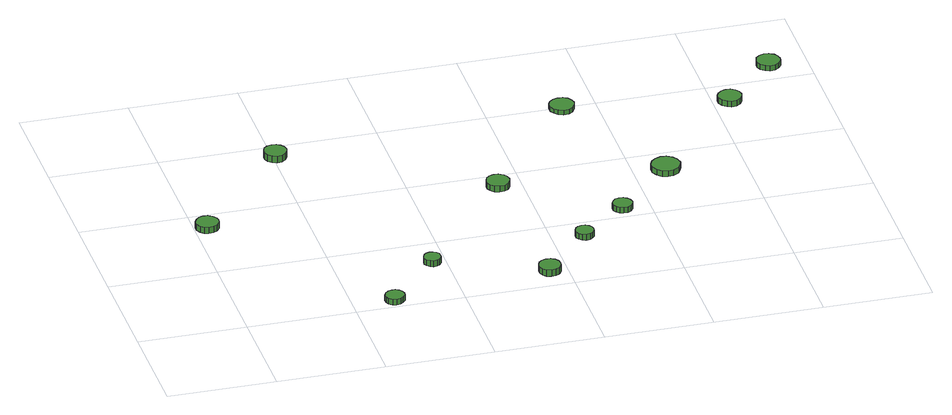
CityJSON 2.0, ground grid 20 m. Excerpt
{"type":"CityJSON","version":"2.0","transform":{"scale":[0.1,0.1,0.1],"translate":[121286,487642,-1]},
"CityObjects":{
"tree1":{"type":"SolitaryVegetationObject","attributes":{"function":"something"},"geometry":[{"type":"MultiSurface","lod":"1","boundaries":[[[0,1,2,3,4,5,6,7,8,9,10,11,12,13,14]],[[15,16,17,18,19,20,21,22,23,24,25,26,27,28,29]],[[0,29,28,1]],[[1,28,27,2]],[[2,27,26,3]],[[3,26,25,4]],[[4,25,24,5]],[[5,24,23,6]],[[6,23,22,7]],[[7,22,21,8]],[[8,21,20,9]],[[9,20,19,10]],[[10,19,18,11]],[[11,18,17,12]],[[12,17,16,13]],[[13,16,15,14]],[[14,15,29,0]]]}]},
"tree2":{"type":"SolitaryVegetationObject","attributes":{"function":"something"},"geometry":[{"type":"MultiSurface","lod":"1","boundaries":[[[30,31,32,33,34,35,36,37,38,39,40,41,42,43,44]],[[45,46,47,48,49,50,51,52,53,54,55,56,57,58,59]],[[30,59,58,31]],[[31,58,57,32]],[[32,57,56,33]],[[33,56,55,34]],[[34,55,54,35]],[[35,54,53,36]],[[36,53,52,37]],[[37,52,51,38]],[[38,51,50,39]],[[39,50,49,40]],[[40,49,48,41]],[[41,48,47,42]],[[42,47,46,43]],[[43,46,45,44]],[[44,45,59,30]]]}]},
"tree3":{"type":"SolitaryVegetationObject","attributes":{"function":"something"},"geometry":[{"type":"MultiSurface","lod":"1","boundaries":[[[60,61,62,63,64,65,66,67,68,69,70,71,72,73,74]],[[75,76,77,78,79,80,81,82,83,84,85,86,87,88,89]],[[60,89,88,61]],[[61,88,87,62]],[[62,87,86,63]],[[63,86,85,64]],[[64,85,84,65]],[[65,84,83,66]],[[66,83,82,67]],[[67,82,81,68]],[[68,81,80,69]],[[69,80,79,70]],[[70,79,78,71]],[[71,78,77,72]],[[72,77,76,73]],[[73,76,75,74]],[[74,75,89,60]]]}]},
"tree4":{"type":"SolitaryVegetationObject","attributes":{"function":"something"},"geometry":[{"type":"MultiSurface","lod":"1","boundaries":[[[90,91,92,93,94,95,96,97,98,99,100,101,102,103,104]],[[105,106,107,108,109,110,111,112,113,114,115,116,117,118,119]],[[90,119,118,91]],[[91,118,117,92]],[[92,117,116,93]],[[93,116,115,94]],[[94,115,114,95]],[[95,114,113,96]],[[96,113,112,97]],[[97,112,111,98]],[[98,111,110,99]],[[99,110,109,100]],[[100,109,108,101]],[[101,108,107,102]],[[102,107,106,103]],[[103,106,105,104]],[[104,105,119,90]]]}]},
"tree5":{"type":"SolitaryVegetationObject","attributes":{"function":"something"},"geometry":[{"type":"MultiSurface","lod":"1","boundaries":[[[120,121,122,123,124,125,126,127,128,129,130,131,132,133,134]],[[135,136,137,138,139,140,141,142,143,144,145,146,147,148,149]],[[120,149,148,121]],[[121,148,147,122]],[[122,147,146,123]],[[123,146,145,124]],[[124,145,144,125]],[[125,144,143,126]],[[126,143,142,127]],[[127,142,141,128]],[[128,141,140,129]],[[129,140,139,130]],[[130,139,138,131]],[[131,138,137,132]],[[132,137,136,133]],[[133,136,135,134]],[[134,135,149,120]]]}]},
"tree6":{"type":"SolitaryVegetationObject","attributes":{"function":"something"},"geometry":[{"type":"MultiSurface","lod":"1","boundaries":[[[150,151,152,153,154,155,156,157,158,159,160,161,162,163,164]],[[165,166,167,168,169,170,171,172,173,174,175,176,177,178,179]],[[150,179,178,151]],[[151,178,177,152]],[[152,177,176,153]],[[153,176,175,154]],[[154,175,174,155]],[[155,174,173,156]],[[156,173,172,157]],[[157,172,171,158]],[[158,171,170,159]],[[159,170,169,160]],[[160,169,168,161]],[[161,168,167,162]],[[162,167,166,163]],[[163,166,165,164]],[[164,165,179,150]]]}]},
"tree7":{"type":"SolitaryVegetationObject","attributes":{"function":"something"},"geometry":[{"type":"MultiSurface","lod":"1","boundaries":[[[180,181,182,183,184,185,186,187,188,189,190,191,192,193,194]],[[195,196,197,198,199,200,201,202,203,204,205,206,207,208,209]],[[180,209,208,181]],[[181,208,207,182]],[[182,207,206,183]],[[183,206,205,184]],[[184,205,204,185]],[[185,204,203,186]],[[186,203,202,187]],[[187,202,201,188]],[[188,201,200,189]],[[189,200,199,190]],[[190,199,198,191]],[[191,198,197,192]],[[192,197,196,193]],[[193,196,195,194]],[[194,195,209,180]]]}]},
"tree8":{"type":"SolitaryVegetationObject","attributes":{"function":"something"},"geometry":[{"type":"MultiSurface","lod":"1","boundaries":[[[210,211,212,213,214,215,216,217,218,219,220,221,222,223,224]],[[225,226,227,228,229,230,231,232,233,234,235,236,237,238,239]],[[210,239,238,211]],[[211,238,237,212]],[[212,237,236,213]],[[213,236,235,214]],[[214,235,234,215]],[[215,234,233,216]],[[216,233,232,217]],[[217,232,231,218]],[[218,231,230,219]],[[219,230,229,220]],[[220,229,228,221]],[[221,228,227,222]],[[222,227,226,223]],[[223,226,225,224]],[[224,225,239,210]]]}]},
"tree9":{"type":"SolitaryVegetationObject","attributes":{"function":"something"},"geometry":[{"type":"MultiSurface","lod":"1","boundaries":[[[240,241,242,243,244,245,246,247,248,249,250,251,252,253,254]],[[255,256,257,258,259,260,261,262,263,264,265,266,267,268,269]],[[240,269,268,241]],[[241,268,267,242]],[[242,267,266,243]],[[243,266,265,244]],[[244,265,264,245]],[[245,264,263,246]],[[246,263,262,247]],[[247,262,261,248]],[[248,261,260,249]],[[249,260,259,250]],[[250,259,258,251]],[[251,258,257,252]],[[252,257,256,253]],[[253,256,255,254]],[[254,255,269,240]]]}]},
"tree10":{"type":"SolitaryVegetationObject","attributes":{"function":"something"},"geometry":[{"type":"MultiSurface","lod":"1","boundaries":[[[270,271,272,273,274,275,276,277,278,279,280,281,282,283,284]],[[285,286,287,288,289,290,291,292,293,294,295,296,297,298,299]],[[270,299,298,271]],[[271,298,297,272]],[[272,297,296,273]],[[273,296,295,274]],[[274,295,294,275]],[[275,294,293,276]],[[276,293,292,277]],[[277,292,291,278]],[[278,291,290,279]],[[279,290,289,280]],[[280,289,288,281]],[[281,288,287,282]],[[282,287,286,283]],[[283,286,285,284]],[[284,285,299,270]]]}]},
"tree11":{"type":"SolitaryVegetationObject","attributes":{"function":"something"},"geometry":[{"type":"MultiSurface","lod":"1","boundaries":[[[300,301,302,303,304,305,306,307,308,309,310,311,312,313,314]],[[315,316,317,318,319,320,321,322,323,324,325,326,327,328,329]],[[300,329,328,301]],[[301,328,327,302]],[[302,327,326,303]],[[303,326,325,304]],[[304,325,324,305]],[[305,324,323,306]],[[306,323,322,307]],[[307,322,321,308]],[[308,321,320,309]],[[309,320,319,310]],[[310,319,318,311]],[[311,318,317,312]],[[312,317,316,313]],[[313,316,315,314]],[[314,315,329,300]]]}]},
"tree12":{"type":"SolitaryVegetationObject","attributes":{"function":"something"},"geometry":[{"type":"MultiSurface","lod":"1","boundaries":[[[330,331,332,333,334,335,336,337,338,339,340,341,342,343,344]],[[345,346,347,348,349,350,351,352,353,354,355,356,357,358,359]],[[330,359,358,331]],[[331,358,357,332]],[[332,357,356,333]],[[333,356,355,334]],[[334,355,354,335]],[[335,354,353,336]],[[336,353,352,337]],[[337,352,351,338]],[[338,351,350,339]],[[339,350,349,340]],[[340,349,348,341]],[[341,348,347,342]],[[342,347,346,343]],[[343,346,345,344]],[[344,345,359,330]]]}]}
},
"vertices":[
[44,352,21],[42,360,21],[37,367,21],[29,372,21],[20,373,21],[12,370,21],[6,364,21],[2,356,21],[2,347,21],[6,339,21],[12,333,21],[20,331,21],[29,332,21],[37,336,21],[42,343,21],[42,343,9],[37,336,9],[29,332,9],[20,331,9],[12,333,9],[6,339,9],[2,347,9],[2,356,9],[6,364,9],[12,370,9],[20,373,9],[29,372,9],[37,367,9],[42,360,9],[44,352,9],
[294,22,18],[293,29,18],[288,35,18],[282,39,18],[275,39,18],[268,37,18],[262,32,18],[259,25,18],[259,18,18],[262,11,18],[268,6,18],[275,4,18],[282,5,18],[288,9,18],[293,15,18],[293,15,7],[288,9,7],[282,5,7],[275,4,7],[268,6,7],[262,11,7],[259,18,7],[259,25,7],[262,32,7],[268,37,7],[275,39,7],[282,39,7],[288,35,7],[293,29,7],[294,22,7],
[226,566,19],[224,575,19],[219,582,19],[212,586,19],[203,587,19],[195,585,19],[188,579,19],[185,571,19],[185,562,19],[188,554,19],[195,548,19],[203,545,19],[212,546,19],[219,551,19],[224,558,19],[224,558,6],[219,551,6],[212,546,6],[203,545,6],[195,548,6],[188,554,6],[185,562,6],[185,571,6],[188,579,6],[195,585,6],[203,587,6],[212,586,6],[219,582,6],[224,575,6],[226,566,6],
[390,131,20],[389,138,20],[385,143,20],[379,146,20],[373,147,20],[367,145,20],[362,141,20],[359,134,20],[359,128,20],[362,122,20],[367,118,20],[373,115,20],[379,116,20],[385,119,20],[389,125,20],[389,125,8],[385,119,8],[379,116,8],[373,115,8],[367,118,8],[362,122,8],[359,128,8],[359,134,8],[362,141,8],[367,145,8],[373,147,8],[379,146,8],[385,143,8],[389,138,8],[390,131,8],
[587,50,20],[586,58,20],[581,65,20],[574,69,20],[565,70,20],[557,67,20],[551,62,20],[548,54,20],[548,46,20],[551,38,20],[557,32,20],[565,30,20],[574,31,20],[581,35,20],[586,42,20],[586,42,7],[581,35,7],[574,31,7],[565,30,7],[557,32,7],[551,38,7],[548,46,7],[548,54,7],[551,62,7],[557,67,7],[565,70,7],[574,69,7],[581,65,7],[586,58,7],[587,50,7],
[578,360,20],[576,369,20],[571,376,20],[563,381,20],[554,382,20],[546,379,20],[539,373,20],[536,365,20],[536,356,20],[539,348,20],[546,342,20],[554,339,20],[563,340,20],[571,344,20],[576,352,20],[576,352,8],[571,344,8],[563,340,8],[554,339,8],[546,342,8],[539,348,8],[536,356,8],[536,365,8],[539,373,8],[546,379,8],[554,382,8],[563,381,8],[571,376,8],[576,369,8],[578,360,8],
[675,152,20],[674,158,20],[670,164,20],[664,167,20],[657,168,20],[650,166,20],[645,161,20],[642,155,20],[642,148,20],[645,142,20],[650,137,20],[657,135,20],[664,136,20],[670,139,20],[674,145,20],[674,145,8],[670,139,8],[664,136,8],[657,135,8],[650,137,8],[645,142,8],[642,148,8],[642,155,8],[645,161,8],[650,166,8],[657,168,8],[664,167,8],[670,164,8],[674,158,8],[675,152,8],
[767,228,19],[765,235,19],[761,241,19],[754,245,19],[746,246,19],[739,244,19],[734,238,19],[730,231,19],[730,224,19],[734,217,19],[739,212,19],[746,210,19],[754,210,19],[761,214,19],[765,220,19],[765,220,8],[761,214,8],[754,210,8],[746,210,8],[739,212,8],[734,217,8],[730,224,8],[730,231,8],[734,238,8],[739,244,8],[746,246,8],[754,245,8],[761,241,8],[765,235,8],[767,228,8],
[759,594,18],[757,603,18],[752,611,18],[744,615,18],[734,616,18],[725,613,18],[718,607,18],[714,599,18],[714,589,18],[718,581,18],[725,574,18],[734,571,18],[744,572,18],[752,577,18],[757,585,18],[757,585,9],[752,577,9],[744,572,9],[734,571,9],[725,574,9],[718,581,9],[714,589,9],[714,599,9],[718,607,9],[725,613,9],[734,616,9],[744,615,9],[752,611,9],[757,603,9],[759,594,9],
[885,340,19],[882,351,19],[876,360,19],[866,366,19],[855,367,19],[845,363,19],[837,356,19],[832,346,19],[832,335,19],[837,325,19],[845,317,19],[855,314,19],[866,315,19],[876,321,19],[882,330,19],[882,330,8],[876,321,8],[866,315,8],[855,314,8],[845,317,8],[837,325,8],[832,335,8],[832,346,8],[837,356,8],[845,363,8],[855,367,8],[866,366,8],[876,360,8],[882,351,8],[885,340,8],
[1052,544,19],[1050,553,19],[1045,560,19],[1037,565,19],[1028,566,19],[1020,563,19],[1013,557,19],[1009,549,19],[1009,539,19],[1013,531,19],[1020,525,19],[1028,522,19],[1037,523,19],[1045,528,19],[1050,535,19],[1050,535,8],[1045,528,8],[1037,523,8],[1028,522,8],[1020,525,8],[1013,531,8],[1009,539,8],[1009,549,8],[1013,557,8],[1020,563,8],[1028,566,8],[1037,565,8],[1045,560,8],[1050,553,8],[1052,544,8],
[1151,649,18],[1149,658,18],[1144,665,18],[1136,670,18],[1127,671,18],[1118,668,18],[1111,662,18],[1108,654,18],[1108,644,18],[1111,636,18],[1118,630,18],[1127,627,18],[1136,628,18],[1144,633,18],[1149,640,18],[1149,640,8],[1144,633,8],[1136,628,8],[1127,627,8],[1118,630,8],[1111,636,8],[1108,644,8],[1108,654,8],[1111,662,8],[1118,668,8],[1127,671,8],[1136,670,8],[1144,665,8],[1149,658,8],[1151,649,8]
]}
